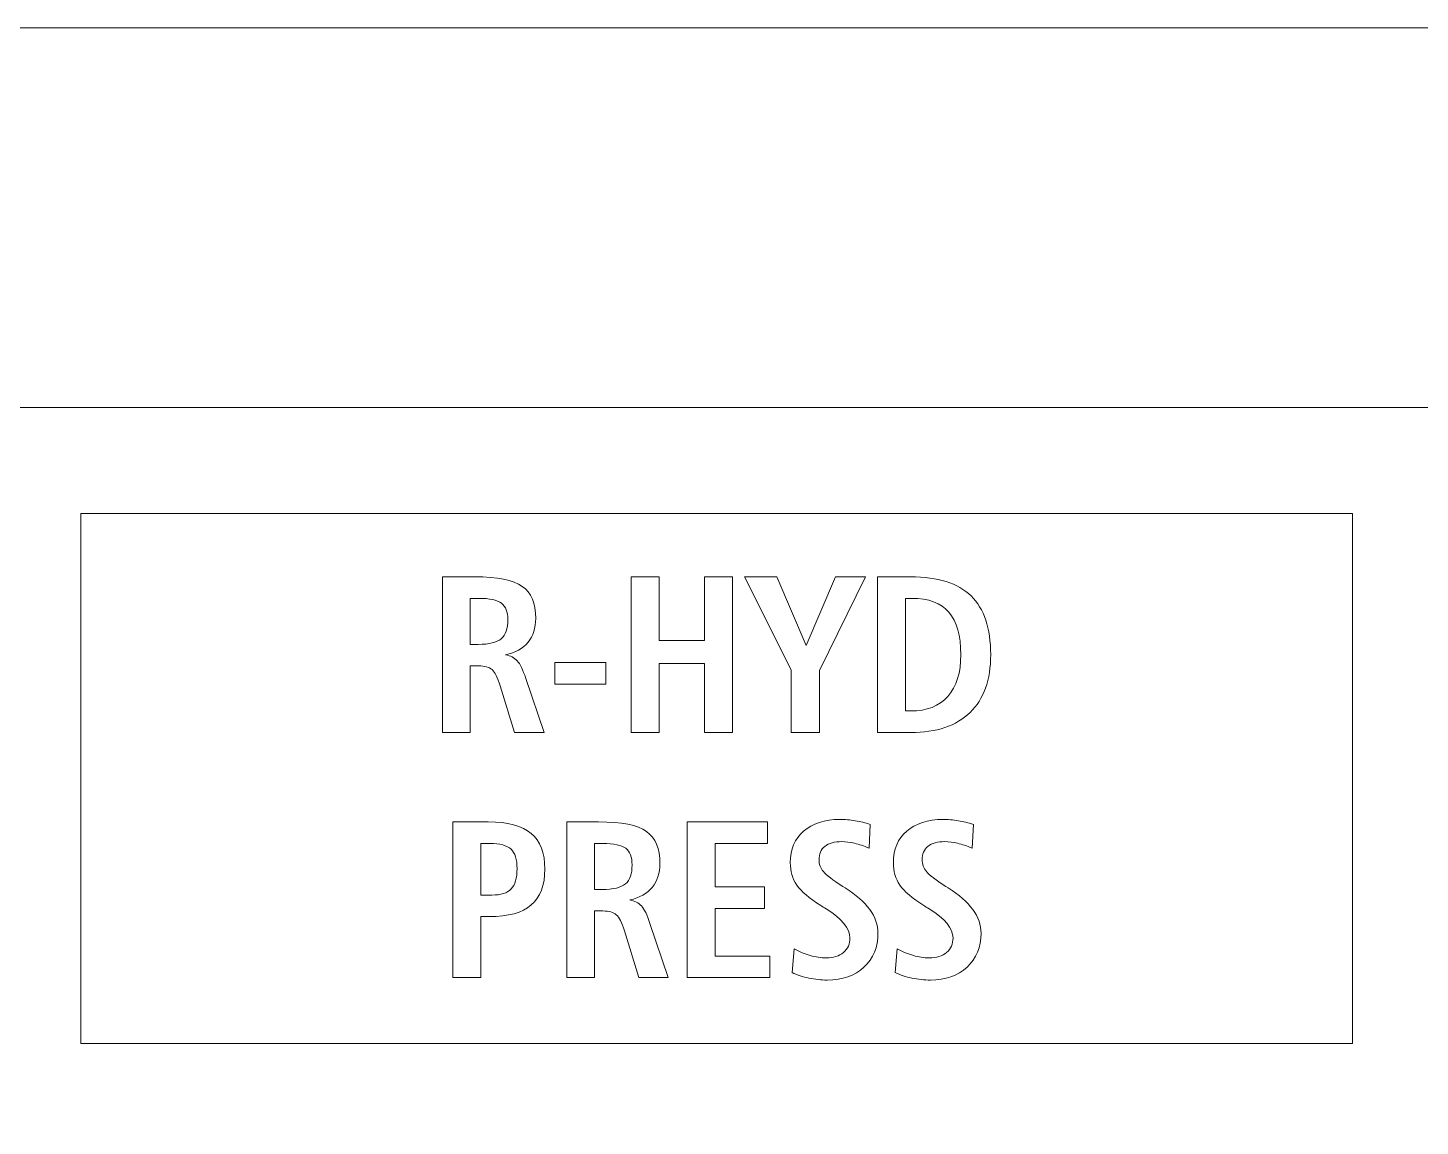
# Model space of a CAD drawing. Header units: millimetres. Extents: x -170 to 781, y -239 to -77.
# Drawn here: x 553.67 to 579.95, y -99.71 to -78.99 of the extents above; entities that cross this region are included whole.
import ezdxf

# ---------------------------------------------------------------- set-up
doc = ezdxf.new("R2010")
doc.units = ezdxf.units.MM
doc.header["$MEASUREMENT"] = 0
for name, color, linetype in [('Cut', 7, 'Continuous'), ('Engrave', 7, 'Continuous'), ('Mask', 7, 'Continuous')]:
    doc.layers.add(name, color=color, linetype=linetype)

msp = doc.modelspace()

# ---------------------------------------------------------------- linework, layer by layer
at = {"layer": 'Cut', "color": 250, "lineweight": 9}
msp.add_open_spline([(625.8935, -133.0419), (625.8935, -133.0419), (625.8935, -185.2646), (625.8935, -185.2646), (625.8935, -185.2646), (625.8935, -185.2654), (625.8935, -185.2661), (625.8935, -185.2669), (625.8935, -185.2669), (625.8935, -185.2669), (625.8935, -189.7544), (625.8935, -189.7544), (625.8935, -189.7544), (625.8935, -189.7544), (625.8935, -204.7521), (625.8935, -204.7521), (625.8935, -204.7521), (625.8935, -204.7529), (625.8935, -204.7536), (625.8935, -204.7544), (625.8935, -204.7544), (625.8935, -204.7544), (625.8935, -211.5419), (625.8935, -211.5419), (625.8935, -211.5419), (625.8935, -211.5419), (625.8935, -218.3294), (625.8935, -218.3294), (625.8935, -218.3294), (625.8933, -218.7274), (625.7349, -219.1091), (625.4532, -219.3904), (625.4532, -219.3904), (625.1716, -219.6717), (624.7916, -219.8296), (624.3935, -219.8294), (624.3935, -219.8294), (624.3935, -219.8294), (621.931, -219.8294), (621.931, -219.8294), (621.931, -219.8294), (619.7874, -219.8294), (617.8067, -220.973), (616.7349, -222.8294), (616.7349, -222.8294), (615.6631, -224.6858), (615.6631, -226.973), (616.7349, -228.8294), (616.7349, -228.8294), (617.8067, -230.6858), (619.7874, -231.8294), (621.931, -231.8294), (621.931, -231.8294), (621.931, -231.8294), (624.3935, -231.8294), (624.3935, -231.8294), (624.3935, -231.8294), (624.7916, -231.8296), (625.1733, -231.988), (625.4546, -232.2697), (625.4546, -232.2697), (625.7359, -232.5513), (625.8938, -232.9313), (625.8935, -233.3294), (625.8935, -233.3294), (625.8935, -233.3294), (625.8935, -237.8169), (625.8935, -237.8169), (625.8935, -237.8169), (625.8933, -238.2149), (625.7349, -238.5966), (625.4532, -238.8779), (625.4532, -238.8779), (625.1716, -239.1592), (624.7916, -239.3171), (624.3935, -239.3169), (624.3935, -239.3169), (624.3935, -239.3169), (482.9435, -239.3169), (482.9435, -239.3169), (482.9435, -239.3169), (482.5455, -239.3166), (482.1638, -239.1582), (481.8825, -238.8766), (481.8825, -238.8766), (481.6012, -238.5949), (481.4433, -238.2149), (481.4435, -237.8169), (481.4435, -237.8169), (481.4435, -237.8169), (481.4435, -233.3294), (481.4435, -233.3294), (481.4435, -233.3294), (481.4438, -232.9313), (481.6022, -232.5496), (481.8838, -232.2683), (481.8838, -232.2683), (482.1655, -231.987), (482.5455, -231.8291), (482.9435, -231.8294), (482.9435, -231.8294), (482.9435, -231.8294), (485.406, -231.8294), (485.406, -231.8294), (485.406, -231.8294), (487.5496, -231.8294), (489.5304, -230.6858), (490.6022, -228.8294), (490.6022, -228.8294), (491.674, -226.973), (491.674, -224.6858), (490.6022, -222.8294), (490.6022, -222.8294), (489.5304, -220.973), (487.5496, -219.8294), (485.406, -219.8294), (485.406, -219.8294), (485.406, -219.8294), (482.9435, -219.8294), (482.9435, -219.8294), (482.9435, -219.8294), (482.5455, -219.8291), (482.1638, -219.6707), (481.8825, -219.3891), (481.8825, -219.3891), (481.6012, -219.1074), (481.4433, -218.7274), (481.4435, -218.3294), (481.4435, -218.3294), (481.4435, -218.3294), (481.4435, -211.5419), (481.4435, -211.5419), (481.4435, -211.5419), (481.4435, -211.5419), (481.4435, -204.7544), (481.4435, -204.7544), (481.4435, -204.7544), (481.4435, -204.7544), (481.4435, -189.7559), (481.4435, -189.7559), (481.4435, -189.7559), (481.4435, -189.7554), (481.4435, -189.7549), (481.4435, -189.7544), (481.4435, -189.7544), (481.4435, -189.7544), (481.4435, -185.2669), (481.4435, -185.2669), (481.4435, -185.2669), (481.4435, -185.2669), (481.4435, -133.0434), (481.4435, -133.0434), (481.4435, -133.0434), (481.4435, -133.0429), (481.4435, -133.0424), (481.4435, -133.0419), (481.4435, -133.0419), (481.4435, -133.0419), (481.4435, -128.5544), (481.4435, -128.5544), (481.4435, -128.5544), (481.4435, -128.5544), (481.4435, -113.5559), (481.4435, -113.5559), (481.4435, -113.5559), (481.4435, -113.5554), (481.4435, -113.5549), (481.4435, -113.5544), (481.4435, -113.5544), (481.4435, -113.5544), (481.4435, -106.7669), (481.4435, -106.7669), (481.4435, -106.7669), (481.4435, -106.7669), (481.4435, -99.9794), (481.4435, -99.9794), (481.4435, -99.9794), (481.4438, -99.5813), (481.6022, -99.1996), (481.8838, -98.9183), (481.8838, -98.9183), (482.1655, -98.637), (482.5455, -98.4791), (482.9435, -98.4794), (482.9435, -98.4794), (482.9435, -98.4794), (485.406, -98.4794), (485.406, -98.4794), (485.406, -98.4794), (487.5496, -98.4794), (489.5304, -97.3358), (490.6022, -95.4794), (490.6022, -95.4794), (491.674, -93.623), (491.674, -91.3358), (490.6022, -89.4794), (490.6022, -89.4794), (489.5304, -87.623), (487.5496, -86.4794), (485.406, -86.4794), (485.406, -86.4794), (485.406, -86.4794), (482.9435, -86.4794), (482.9435, -86.4794), (482.9435, -86.4794), (482.5455, -86.4791), (482.1638, -86.3207), (481.8825, -86.0391), (481.8825, -86.0391), (481.6012, -85.7574), (481.4433, -85.3774), (481.4435, -84.9794), (481.4435, -84.9794), (481.4435, -84.9794), (481.4435, -80.4919), (481.4435, -80.4919), (481.4435, -80.4919), (481.4438, -80.0938), (481.6022, -79.7121), (481.8838, -79.4308), (481.8838, -79.4308), (482.1655, -79.1495), (482.5455, -78.9916), (482.9435, -78.9919), (482.9435, -78.9919), (482.9435, -78.9919), (624.3935, -78.9919), (624.3935, -78.9919), (624.3935, -78.9919), (624.7916, -78.9921), (625.1733, -79.1505), (625.4546, -79.4322), (625.4546, -79.4322), (625.7359, -79.7138), (625.8938, -80.0938), (625.8935, -80.4919), (625.8935, -80.4919), (625.8935, -80.4919), (625.8935, -84.9794), (625.8935, -84.9794), (625.8935, -84.9794), (625.8933, -85.3774), (625.7349, -85.7591), (625.4532, -86.0404), (625.4532, -86.0404), (625.1716, -86.3217), (624.7916, -86.4796), (624.3935, -86.4794), (624.3935, -86.4794), (624.3935, -86.4794), (621.931, -86.4794), (621.931, -86.4794), (621.931, -86.4794), (619.7874, -86.4794), (617.8067, -87.623), (616.7349, -89.4794), (616.7349, -89.4794), (615.6631, -91.3358), (615.6631, -93.623), (616.7349, -95.4794), (616.7349, -95.4794), (617.8067, -97.3358), (619.7874, -98.4794), (621.931, -98.4794), (621.931, -98.4794), (621.931, -98.4794), (624.3935, -98.4794), (624.3935, -98.4794), (624.3935, -98.4794), (624.7916, -98.4796), (625.1733, -98.638), (625.4546, -98.9197), (625.4546, -98.9197), (625.7359, -99.2013), (625.8938, -99.5813), (625.8935, -99.9794), (625.8935, -99.9794), (625.8935, -99.9794), (625.8935, -106.7669), (625.8935, -106.7669), (625.8935, -106.7669), (625.8935, -106.7669), (625.8935, -113.5544), (625.8935, -113.5544), (625.8935, -113.5544), (625.8935, -113.5544), (625.8935, -128.5521), (625.8935, -128.5521), (625.8935, -128.5521), (625.8935, -128.5529), (625.8935, -128.5536), (625.8935, -128.5544), (625.8935, -128.5544), (625.8935, -128.5544), (625.8935, -133.0419), (625.8935, -133.0419)], degree=3, knots=[0, 0, 0, 0, 0.0133333, 0.0133333, 0.0133333, 0.0133333, 0.0266667, 0.0266667, 0.0266667, 0.0266667, 0.04, 0.04, 0.04, 0.04, 0.0533333, 0.0533333, 0.0533333, 0.0533333, 0.0666667, 0.0666667, 0.0666667, 0.0666667, 0.08, 0.08, 0.08, 0.08, 0.0933333, 0.0933333, 0.0933333, 0.0933333, 0.1066667, 0.1066667, 0.1066667, 0.1066667, 0.12, 0.12, 0.12, 0.12, 0.1333333, 0.1333333, 0.1333333, 0.1333333, 0.1466667, 0.1466667, 0.1466667, 0.1466667, 0.16, 0.16, 0.16, 0.16, 0.1733333, 0.1733333, 0.1733333, 0.1733333, 0.1866667, 0.1866667, 0.1866667, 0.1866667, 0.2, 0.2, 0.2, 0.2, 0.2133333, 0.2133333, 0.2133333, 0.2133333, 0.2266667, 0.2266667, 0.2266667, 0.2266667, 0.24, 0.24, 0.24, 0.24, 0.2533333, 0.2533333, 0.2533333, 0.2533333, 0.2666667, 0.2666667, 0.2666667, 0.2666667, 0.28, 0.28, 0.28, 0.28, 0.2933333, 0.2933333, 0.2933333, 0.2933333, 0.3066667, 0.3066667, 0.3066667, 0.3066667, 0.32, 0.32, 0.32, 0.32, 0.3333333, 0.3333333, 0.3333333, 0.3333333, 0.3466667, 0.3466667, 0.3466667, 0.3466667, 0.36, 0.36, 0.36, 0.36, 0.3733333, 0.3733333, 0.3733333, 0.3733333, 0.3866667, 0.3866667, 0.3866667, 0.3866667, 0.4, 0.4, 0.4, 0.4, 0.4133333, 0.4133333, 0.4133333, 0.4133333, 0.4266667, 0.4266667, 0.4266667, 0.4266667, 0.44, 0.44, 0.44, 0.44, 0.4533333, 0.4533333, 0.4533333, 0.4533333, 0.4666667, 0.4666667, 0.4666667, 0.4666667, 0.48, 0.48, 0.48, 0.48, 0.4933333, 0.4933333, 0.4933333, 0.4933333, 0.5066667, 0.5066667, 0.5066667, 0.5066667, 0.52, 0.52, 0.52, 0.52, 0.5333333, 0.5333333, 0.5333333, 0.5333333, 0.5466667, 0.5466667, 0.5466667, 0.5466667, 0.56, 0.56, 0.56, 0.56, 0.5733333, 0.5733333, 0.5733333, 0.5733333, 0.5866667, 0.5866667, 0.5866667, 0.5866667, 0.6, 0.6, 0.6, 0.6, 0.6133333, 0.6133333, 0.6133333, 0.6133333, 0.6266667, 0.6266667, 0.6266667, 0.6266667, 0.64, 0.64, 0.64, 0.64, 0.6533333, 0.6533333, 0.6533333, 0.6533333, 0.6666667, 0.6666667, 0.6666667, 0.6666667, 0.68, 0.68, 0.68, 0.68, 0.6933333, 0.6933333, 0.6933333, 0.6933333, 0.7066667, 0.7066667, 0.7066667, 0.7066667, 0.72, 0.72, 0.72, 0.72, 0.7333333, 0.7333333, 0.7333333, 0.7333333, 0.7466667, 0.7466667, 0.7466667, 0.7466667, 0.76, 0.76, 0.76, 0.76, 0.7733333, 0.7733333, 0.7733333, 0.7733333, 0.7866667, 0.7866667, 0.7866667, 0.7866667, 0.8, 0.8, 0.8, 0.8, 0.8133333, 0.8133333, 0.8133333, 0.8133333, 0.8266667, 0.8266667, 0.8266667, 0.8266667, 0.84, 0.84, 0.84, 0.84, 0.8533333, 0.8533333, 0.8533333, 0.8533333, 0.8666667, 0.8666667, 0.8666667, 0.8666667, 0.88, 0.88, 0.88, 0.88, 0.8933333, 0.8933333, 0.8933333, 0.8933333, 0.9066667, 0.9066667, 0.9066667, 0.9066667, 0.92, 0.92, 0.92, 0.92, 0.9333333, 0.9333333, 0.9333333, 0.9333333, 0.9466667, 0.9466667, 0.9466667, 0.9466667, 0.96, 0.96, 0.96, 0.96, 0.9733333, 0.9733333, 0.9733333, 0.9733333, 1, 1, 1, 1], dxfattribs=at)
at = {"layer": 'Engrave', "color": 2, "lineweight": 9}
msp.add_lwpolyline([(500.6685, -232.1544), (606.6685, -232.1544), (606.6685, -86.1544), (500.6685, -86.1544), (500.6685, -232.1544)], close=True, dxfattribs=at)
at = {"layer": 'Engrave', "color": 240, "lineweight": 9}
for points, knots in [([(561.4964, -89.3498), (561.4964, -89.3498), (562.0975, -89.3498), (562.0975, -89.3498), (562.0975, -89.3498), (562.5314, -89.3498), (562.8327, -89.4098), (563.0006, -89.5297), (563.0006, -89.5297), (563.1692, -89.6496), (563.2532, -89.8507), (563.2532, -90.1337), (563.2532, -90.1337), (563.2532, -90.3171), (563.2052, -90.4674), (563.1093, -90.5845), (563.1093, -90.5845), (563.0133, -90.7016), (562.8715, -90.7806), (562.6852, -90.8223), (562.6852, -90.8223), (562.7776, -90.8385), (562.851, -90.8759), (562.9046, -90.9345), (562.9046, -90.9345), (562.959, -90.993), (563.0126, -91.1038), (563.0662, -91.2661), (563.0662, -91.2661), (563.0662, -91.2661), (563.4105, -92.2877), (563.4105, -92.2877), (563.4105, -92.2877), (563.4105, -92.2877), (562.8545, -92.2877), (562.8545, -92.2877), (562.8545, -92.2877), (562.8545, -92.2877), (562.5836, -91.4065), (562.5836, -91.4065), (562.5836, -91.4065), (562.5356, -91.2498), (562.4848, -91.1475), (562.4305, -91.101), (562.4305, -91.101), (562.3762, -91.0537), (562.2922, -91.0304), (562.1779, -91.0304), (562.1779, -91.0304), (562.1779, -91.0304), (562.0171, -91.0304), (562.0171, -91.0304), (562.0171, -91.0304), (562.0171, -91.0304), (562.0171, -92.2877), (562.0171, -92.2877), (562.0171, -92.2877), (562.0171, -92.2877), (561.4964, -92.2877), (561.4964, -92.2877), (561.4964, -92.2877), (561.4964, -92.2877), (561.4964, -89.3498), (561.4964, -89.3498)], [0, 0, 0, 0, 0.0588235, 0.0588235, 0.0588235, 0.0588235, 0.1176471, 0.1176471, 0.1176471, 0.1176471, 0.1764706, 0.1764706, 0.1764706, 0.1764706, 0.2352941, 0.2352941, 0.2352941, 0.2352941, 0.2941176, 0.2941176, 0.2941176, 0.2941176, 0.3529412, 0.3529412, 0.3529412, 0.3529412, 0.4117647, 0.4117647, 0.4117647, 0.4117647, 0.4705882, 0.4705882, 0.4705882, 0.4705882, 0.5294118, 0.5294118, 0.5294118, 0.5294118, 0.5882353, 0.5882353, 0.5882353, 0.5882353, 0.6470588, 0.6470588, 0.6470588, 0.6470588, 0.7058824, 0.7058824, 0.7058824, 0.7058824, 0.7647059, 0.7647059, 0.7647059, 0.7647059, 0.8235294, 0.8235294, 0.8235294, 0.8235294, 0.8823529, 0.8823529, 0.8823529, 0.8823529, 1, 1, 1, 1]), ([(565.0538, -89.3498), (565.0538, -89.3498), (565.5829, -89.3498), (565.5829, -89.3498), (565.5829, -89.3498), (565.5829, -89.3498), (565.5829, -90.552), (565.5829, -90.552), (565.5829, -90.552), (565.5829, -90.552), (566.4381, -90.552), (566.4381, -90.552), (566.4381, -90.552), (566.4381, -90.552), (566.4381, -89.3498), (566.4381, -89.3498), (566.4381, -89.3498), (566.4381, -89.3498), (566.9672, -89.3498), (566.9672, -89.3498), (566.9672, -89.3498), (566.9672, -89.3498), (566.9672, -92.2877), (566.9672, -92.2877), (566.9672, -92.2877), (566.9672, -92.2877), (566.4381, -92.2877), (566.4381, -92.2877), (566.4381, -92.2877), (566.4381, -92.2877), (566.4381, -90.9881), (566.4381, -90.9881), (566.4381, -90.9881), (566.4381, -90.9881), (565.5829, -90.9881), (565.5829, -90.9881), (565.5829, -90.9881), (565.5829, -90.9881), (565.5829, -92.2877), (565.5829, -92.2877), (565.5829, -92.2877), (565.5829, -92.2877), (565.0538, -92.2877), (565.0538, -92.2877), (565.0538, -92.2877), (565.0538, -92.2877), (565.0538, -89.3498), (565.0538, -89.3498)], [0, 0, 0, 0, 0.0769231, 0.0769231, 0.0769231, 0.0769231, 0.1538462, 0.1538462, 0.1538462, 0.1538462, 0.2307692, 0.2307692, 0.2307692, 0.2307692, 0.3076923, 0.3076923, 0.3076923, 0.3076923, 0.3846154, 0.3846154, 0.3846154, 0.3846154, 0.4615385, 0.4615385, 0.4615385, 0.4615385, 0.5384615, 0.5384615, 0.5384615, 0.5384615, 0.6153846, 0.6153846, 0.6153846, 0.6153846, 0.6923077, 0.6923077, 0.6923077, 0.6923077, 0.7692308, 0.7692308, 0.7692308, 0.7692308, 0.8461538, 0.8461538, 0.8461538, 0.8461538, 1, 1, 1, 1]), ([(567.1923, -89.3498), (567.1923, -89.3498), (567.8019, -89.3498), (567.8019, -89.3498), (567.8019, -89.3498), (567.8019, -89.3498), (568.3565, -90.6438), (568.3565, -90.6438), (568.3565, -90.6438), (568.3565, -90.6438), (568.9103, -89.3498), (568.9103, -89.3498), (568.9103, -89.3498), (568.9103, -89.3498), (569.4783, -89.3498), (569.4783, -89.3498), (569.4783, -89.3498), (569.4783, -89.3498), (568.6105, -91.1193), (568.6105, -91.1193), (568.6105, -91.1193), (568.6105, -91.1193), (568.6105, -92.2877), (568.6105, -92.2877), (568.6105, -92.2877), (568.6105, -92.2877), (568.0771, -92.2877), (568.0771, -92.2877), (568.0771, -92.2877), (568.0771, -92.2877), (568.0771, -91.1031), (568.0771, -91.1031), (568.0771, -91.1031), (568.0771, -91.1031), (567.1923, -89.3498), (567.1923, -89.3498)], [0, 0, 0, 0, 0.1, 0.1, 0.1, 0.1, 0.2, 0.2, 0.2, 0.2, 0.3, 0.3, 0.3, 0.3, 0.4, 0.4, 0.4, 0.4, 0.5, 0.5, 0.5, 0.5, 0.6, 0.6, 0.6, 0.6, 0.7, 0.7, 0.7, 0.7, 0.8, 0.8, 0.8, 0.8, 1, 1, 1, 1]), ([(569.7027, -89.3498), (569.7027, -89.3498), (570.3292, -89.3498), (570.3292, -89.3498), (570.3292, -89.3498), (570.8435, -89.3498), (571.2238, -89.4697), (571.4701, -89.7096), (571.4701, -89.7096), (571.717, -89.9495), (571.8405, -90.3185), (571.8405, -90.8173), (571.8405, -90.8173), (571.8405, -91.2943), (571.7107, -91.6591), (571.4517, -91.9102), (571.4517, -91.9102), (571.1928, -92.1621), (570.8181, -92.2877), (570.3292, -92.2877), (570.3292, -92.2877), (570.3292, -92.2877), (569.7027, -92.2877), (569.7027, -92.2877), (569.7027, -92.2877), (569.7027, -92.2877), (569.7027, -89.3498), (569.7027, -89.3498)], [0, 0, 0, 0, 0.125, 0.125, 0.125, 0.125, 0.25, 0.25, 0.25, 0.25, 0.375, 0.375, 0.375, 0.375, 0.5, 0.5, 0.5, 0.5, 0.625, 0.625, 0.625, 0.625, 0.75, 0.75, 0.75, 0.75, 1, 1, 1, 1]), ([(562.0171, -89.7562), (562.0171, -89.7562), (562.0171, -90.624), (562.0171, -90.624), (562.0171, -90.624), (562.0171, -90.624), (562.1652, -90.624), (562.1652, -90.624), (562.1652, -90.624), (562.3741, -90.624), (562.5201, -90.5887), (562.6034, -90.5189), (562.6034, -90.5189), (562.6866, -90.4483), (562.7283, -90.3284), (562.7283, -90.1591), (562.7283, -90.1591), (562.7283, -90.013), (562.688, -89.9093), (562.6076, -89.8479), (562.6076, -89.8479), (562.5272, -89.7865), (562.3839, -89.7562), (562.1779, -89.7562), (562.1779, -89.7562), (562.1779, -89.7562), (562.0171, -89.7562), (562.0171, -89.7562)], [0, 0, 0, 0, 0.125, 0.125, 0.125, 0.125, 0.25, 0.25, 0.25, 0.25, 0.375, 0.375, 0.375, 0.375, 0.5, 0.5, 0.5, 0.5, 0.625, 0.625, 0.625, 0.625, 0.75, 0.75, 0.75, 0.75, 1, 1, 1, 1]), ([(570.2318, -89.7562), (570.2318, -89.7562), (570.2318, -91.8813), (570.2318, -91.8813), (570.2318, -91.8813), (570.2318, -91.8813), (570.3334, -91.8813), (570.3334, -91.8813), (570.3334, -91.8813), (570.6354, -91.8813), (570.8682, -91.7896), (571.0319, -91.6054), (571.0319, -91.6054), (571.1956, -91.4213), (571.2775, -91.1588), (571.2775, -90.8187), (571.2775, -90.8187), (571.2775, -90.4589), (571.202, -90.1922), (571.051, -90.0179), (571.051, -90.0179), (570.8993, -89.8437), (570.6672, -89.7562), (570.3539, -89.7562), (570.3539, -89.7562), (570.3539, -89.7562), (570.2318, -89.7562), (570.2318, -89.7562)], [0, 0, 0, 0, 0.125, 0.125, 0.125, 0.125, 0.25, 0.25, 0.25, 0.25, 0.375, 0.375, 0.375, 0.375, 0.5, 0.5, 0.5, 0.5, 0.625, 0.625, 0.625, 0.625, 0.75, 0.75, 0.75, 0.75, 1, 1, 1, 1]), ([(563.6138, -90.9669), (563.6138, -90.9669), (564.579, -90.9669), (564.579, -90.9669), (564.579, -90.9669), (564.579, -90.9669), (564.579, -91.3733), (564.579, -91.3733), (564.579, -91.3733), (564.579, -91.3733), (563.6138, -91.3733), (563.6138, -91.3733), (563.6138, -91.3733), (563.6138, -91.3733), (563.6138, -90.9669), (563.6138, -90.9669)], [0, 0, 0, 0, 0.2, 0.2, 0.2, 0.2, 0.4, 0.4, 0.4, 0.4, 0.6, 0.6, 0.6, 0.6, 1, 1, 1, 1]), ([(561.6908, -93.9745), (561.6908, -93.9745), (562.3589, -93.9745), (562.3589, -93.9745), (562.3589, -93.9745), (562.7258, -93.9745), (562.9953, -94.0465), (563.1675, -94.1904), (563.1675, -94.1904), (563.3403, -94.3343), (563.4264, -94.5587), (563.4264, -94.8635), (563.4264, -94.8635), (563.4264, -95.1683), (563.341, -95.3941), (563.1696, -95.5408), (563.1696, -95.5408), (562.9989, -95.6876), (562.7357, -95.7609), (562.3794, -95.7609), (562.3794, -95.7609), (562.3794, -95.7609), (562.2199, -95.7609), (562.2199, -95.7609), (562.2199, -95.7609), (562.2199, -95.7609), (562.2199, -96.9124), (562.2199, -96.9124), (562.2199, -96.9124), (562.2199, -96.9124), (561.6908, -96.9124), (561.6908, -96.9124), (561.6908, -96.9124), (561.6908, -96.9124), (561.6908, -93.9745), (561.6908, -93.9745)], [0, 0, 0, 0, 0.1, 0.1, 0.1, 0.1, 0.2, 0.2, 0.2, 0.2, 0.3, 0.3, 0.3, 0.3, 0.4, 0.4, 0.4, 0.4, 0.5, 0.5, 0.5, 0.5, 0.6, 0.6, 0.6, 0.6, 0.7, 0.7, 0.7, 0.7, 0.8, 0.8, 0.8, 0.8, 1, 1, 1, 1]), ([(563.8406, -93.9745), (563.8406, -93.9745), (564.4417, -93.9745), (564.4417, -93.9745), (564.4417, -93.9745), (564.8756, -93.9745), (565.1769, -94.0345), (565.3448, -94.1544), (565.3448, -94.1544), (565.5134, -94.2743), (565.5974, -94.4754), (565.5974, -94.7584), (565.5974, -94.7584), (565.5974, -94.9418), (565.5494, -95.0921), (565.4535, -95.2092), (565.4535, -95.2092), (565.3575, -95.3263), (565.2157, -95.4053), (565.0294, -95.447), (565.0294, -95.447), (565.1218, -95.4632), (565.1952, -95.5006), (565.2488, -95.5592), (565.2488, -95.5592), (565.3032, -95.6177), (565.3568, -95.7285), (565.4104, -95.8908), (565.4104, -95.8908), (565.4104, -95.8908), (565.7547, -96.9124), (565.7547, -96.9124), (565.7547, -96.9124), (565.7547, -96.9124), (565.1987, -96.9124), (565.1987, -96.9124), (565.1987, -96.9124), (565.1987, -96.9124), (564.9278, -96.0312), (564.9278, -96.0312), (564.9278, -96.0312), (564.8798, -95.8745), (564.829, -95.7722), (564.7747, -95.7257), (564.7747, -95.7257), (564.7204, -95.6784), (564.6364, -95.6551), (564.5221, -95.6551), (564.5221, -95.6551), (564.5221, -95.6551), (564.3613, -95.6551), (564.3613, -95.6551), (564.3613, -95.6551), (564.3613, -95.6551), (564.3613, -96.9124), (564.3613, -96.9124), (564.3613, -96.9124), (564.3613, -96.9124), (563.8406, -96.9124), (563.8406, -96.9124), (563.8406, -96.9124), (563.8406, -96.9124), (563.8406, -93.9745), (563.8406, -93.9745)], [0, 0, 0, 0, 0.0588235, 0.0588235, 0.0588235, 0.0588235, 0.1176471, 0.1176471, 0.1176471, 0.1176471, 0.1764706, 0.1764706, 0.1764706, 0.1764706, 0.2352941, 0.2352941, 0.2352941, 0.2352941, 0.2941176, 0.2941176, 0.2941176, 0.2941176, 0.3529412, 0.3529412, 0.3529412, 0.3529412, 0.4117647, 0.4117647, 0.4117647, 0.4117647, 0.4705882, 0.4705882, 0.4705882, 0.4705882, 0.5294118, 0.5294118, 0.5294118, 0.5294118, 0.5882353, 0.5882353, 0.5882353, 0.5882353, 0.6470588, 0.6470588, 0.6470588, 0.6470588, 0.7058824, 0.7058824, 0.7058824, 0.7058824, 0.7647059, 0.7647059, 0.7647059, 0.7647059, 0.8235294, 0.8235294, 0.8235294, 0.8235294, 0.8823529, 0.8823529, 0.8823529, 0.8823529, 1, 1, 1, 1]), ([(566.1104, -93.9745), (566.1104, -93.9745), (567.6259, -93.9745), (567.6259, -93.9745), (567.6259, -93.9745), (567.6259, -93.9745), (567.6259, -94.3809), (567.6259, -94.3809), (567.6259, -94.3809), (567.6259, -94.3809), (566.6395, -94.3809), (566.6395, -94.3809), (566.6395, -94.3809), (566.6395, -94.3809), (566.6395, -95.2021), (566.6395, -95.2021), (566.6395, -95.2021), (566.6395, -95.2021), (567.5709, -95.2021), (567.5709, -95.2021), (567.5709, -95.2021), (567.5709, -95.2021), (567.5709, -95.6085), (567.5709, -95.6085), (567.5709, -95.6085), (567.5709, -95.6085), (566.6395, -95.6085), (566.6395, -95.6085), (566.6395, -95.6085), (566.6395, -95.6085), (566.6395, -96.506), (566.6395, -96.506), (566.6395, -96.506), (566.6395, -96.506), (567.6725, -96.506), (567.6725, -96.506), (567.6725, -96.506), (567.6725, -96.506), (567.6725, -96.9124), (567.6725, -96.9124), (567.6725, -96.9124), (567.6725, -96.9124), (566.1104, -96.9124), (566.1104, -96.9124), (566.1104, -96.9124), (566.1104, -96.9124), (566.1104, -93.9745), (566.1104, -93.9745)], [0, 0, 0, 0, 0.0769231, 0.0769231, 0.0769231, 0.0769231, 0.1538462, 0.1538462, 0.1538462, 0.1538462, 0.2307692, 0.2307692, 0.2307692, 0.2307692, 0.3076923, 0.3076923, 0.3076923, 0.3076923, 0.3846154, 0.3846154, 0.3846154, 0.3846154, 0.4615385, 0.4615385, 0.4615385, 0.4615385, 0.5384615, 0.5384615, 0.5384615, 0.5384615, 0.6153846, 0.6153846, 0.6153846, 0.6153846, 0.6923077, 0.6923077, 0.6923077, 0.6923077, 0.7692308, 0.7692308, 0.7692308, 0.7692308, 0.8461538, 0.8461538, 0.8461538, 0.8461538, 1, 1, 1, 1]), ([(569.569, -94.0211), (569.569, -94.0211), (569.5443, -94.4691), (569.5443, -94.4691), (569.5443, -94.4691), (569.4477, -94.4289), (569.3566, -94.3985), (569.2713, -94.3781), (569.2713, -94.3781), (569.1859, -94.3576), (569.1062, -94.347), (569.0321, -94.347), (569.0321, -94.347), (568.8931, -94.347), (568.7859, -94.3767), (568.7118, -94.4359), (568.7118, -94.4359), (568.6377, -94.4952), (568.6003, -94.5799), (568.6003, -94.6899), (568.6003, -94.6899), (568.6003, -94.7711), (568.6278, -94.8451), (568.6821, -94.9115), (568.6821, -94.9115), (568.7365, -94.9771), (568.8592, -95.0702), (569.0504, -95.1902), (569.0504, -95.1902), (569.0504, -95.1902), (569.0935, -95.217), (569.0935, -95.217), (569.0935, -95.217), (569.5069, -95.4801), (569.7137, -95.7652), (569.7137, -96.0728), (569.7137, -96.0728), (569.7137, -96.3367), (569.6255, -96.5512), (569.4491, -96.7141), (569.4491, -96.7141), (569.2727, -96.8771), (569.042, -96.959), (568.7569, -96.959), (568.7569, -96.959), (568.6398, -96.959), (568.5234, -96.9463), (568.4084, -96.9216), (568.4084, -96.9216), (568.2934, -96.8969), (568.1883, -96.8623), (568.0916, -96.8186), (568.0916, -96.8186), (568.0916, -96.8186), (568.1311, -96.3663), (568.1311, -96.3663), (568.1311, -96.3663), (568.2341, -96.4242), (568.3357, -96.4672), (568.4359, -96.4961), (568.4359, -96.4961), (568.5354, -96.5251), (568.6342, -96.5399), (568.7322, -96.5399), (568.7322, -96.5399), (568.8712, -96.5399), (568.9813, -96.506), (569.0624, -96.4376), (569.0624, -96.4376), (569.1436, -96.3691), (569.1845, -96.2781), (569.1845, -96.1638), (569.1845, -96.1638), (569.1845, -95.9846), (569.0342, -95.8019), (568.7343, -95.6163), (568.7343, -95.6163), (568.6906, -95.5888), (568.6574, -95.5676), (568.6356, -95.5542), (568.6356, -95.5542), (568.4133, -95.4138), (568.2616, -95.284), (568.1805, -95.1648), (568.1805, -95.1648), (568.0994, -95.0455), (568.0584, -94.9037), (568.0584, -94.74), (568.0584, -94.74), (568.0584, -94.4917), (568.1424, -94.2948), (568.3103, -94.1481), (568.3103, -94.1481), (568.4782, -94.0013), (568.7068, -93.9279), (568.9947, -93.9279), (568.9947, -93.9279), (569.0892, -93.9279), (569.1859, -93.9357), (569.2826, -93.9519), (569.2826, -93.9519), (569.3799, -93.9674), (569.4752, -93.9907), (569.569, -94.0211)], [0, 0, 0, 0, 0.037037, 0.037037, 0.037037, 0.037037, 0.0740741, 0.0740741, 0.0740741, 0.0740741, 0.1111111, 0.1111111, 0.1111111, 0.1111111, 0.1481481, 0.1481481, 0.1481481, 0.1481481, 0.1851852, 0.1851852, 0.1851852, 0.1851852, 0.2222222, 0.2222222, 0.2222222, 0.2222222, 0.2592593, 0.2592593, 0.2592593, 0.2592593, 0.2962963, 0.2962963, 0.2962963, 0.2962963, 0.3333333, 0.3333333, 0.3333333, 0.3333333, 0.3703704, 0.3703704, 0.3703704, 0.3703704, 0.4074074, 0.4074074, 0.4074074, 0.4074074, 0.4444444, 0.4444444, 0.4444444, 0.4444444, 0.4814815, 0.4814815, 0.4814815, 0.4814815, 0.5185185, 0.5185185, 0.5185185, 0.5185185, 0.5555556, 0.5555556, 0.5555556, 0.5555556, 0.5925926, 0.5925926, 0.5925926, 0.5925926, 0.6296296, 0.6296296, 0.6296296, 0.6296296, 0.6666667, 0.6666667, 0.6666667, 0.6666667, 0.7037037, 0.7037037, 0.7037037, 0.7037037, 0.7407407, 0.7407407, 0.7407407, 0.7407407, 0.7777778, 0.7777778, 0.7777778, 0.7777778, 0.8148148, 0.8148148, 0.8148148, 0.8148148, 0.8518519, 0.8518519, 0.8518519, 0.8518519, 0.8888889, 0.8888889, 0.8888889, 0.8888889, 0.9259259, 0.9259259, 0.9259259, 0.9259259, 1, 1, 1, 1]), ([(571.5142, -94.0211), (571.5142, -94.0211), (571.4895, -94.4691), (571.4895, -94.4691), (571.4895, -94.4691), (571.3929, -94.4289), (571.3018, -94.3985), (571.2165, -94.3781), (571.2165, -94.3781), (571.1311, -94.3576), (571.0514, -94.347), (570.9773, -94.347), (570.9773, -94.347), (570.8383, -94.347), (570.7311, -94.3767), (570.657, -94.4359), (570.657, -94.4359), (570.5829, -94.4952), (570.5455, -94.5799), (570.5455, -94.6899), (570.5455, -94.6899), (570.5455, -94.7711), (570.573, -94.8451), (570.6273, -94.9115), (570.6273, -94.9115), (570.6817, -94.9771), (570.8044, -95.0702), (570.9956, -95.1902), (570.9956, -95.1902), (570.9956, -95.1902), (571.0387, -95.217), (571.0387, -95.217), (571.0387, -95.217), (571.4521, -95.4801), (571.6589, -95.7652), (571.6589, -96.0728), (571.6589, -96.0728), (571.6589, -96.3367), (571.5707, -96.5512), (571.3943, -96.7141), (571.3943, -96.7141), (571.2179, -96.8771), (570.9872, -96.959), (570.7021, -96.959), (570.7021, -96.959), (570.585, -96.959), (570.4686, -96.9463), (570.3536, -96.9216), (570.3536, -96.9216), (570.2386, -96.8969), (570.1335, -96.8623), (570.0368, -96.8186), (570.0368, -96.8186), (570.0368, -96.8186), (570.0763, -96.3663), (570.0763, -96.3663), (570.0763, -96.3663), (570.1793, -96.4242), (570.2809, -96.4672), (570.3811, -96.4961), (570.3811, -96.4961), (570.4806, -96.5251), (570.5794, -96.5399), (570.6774, -96.5399), (570.6774, -96.5399), (570.8164, -96.5399), (570.9265, -96.506), (571.0076, -96.4376), (571.0076, -96.4376), (571.0888, -96.3691), (571.1297, -96.2781), (571.1297, -96.1638), (571.1297, -96.1638), (571.1297, -95.9846), (570.9794, -95.8019), (570.6795, -95.6163), (570.6795, -95.6163), (570.6358, -95.5888), (570.6026, -95.5676), (570.5808, -95.5542), (570.5808, -95.5542), (570.3585, -95.4138), (570.2068, -95.284), (570.1257, -95.1648), (570.1257, -95.1648), (570.0446, -95.0455), (570.0036, -94.9037), (570.0036, -94.74), (570.0036, -94.74), (570.0036, -94.4917), (570.0876, -94.2948), (570.2555, -94.1481), (570.2555, -94.1481), (570.4234, -94.0013), (570.652, -93.9279), (570.9399, -93.9279), (570.9399, -93.9279), (571.0344, -93.9279), (571.1311, -93.9357), (571.2278, -93.9519), (571.2278, -93.9519), (571.3251, -93.9674), (571.4204, -93.9907), (571.5142, -94.0211)], [0, 0, 0, 0, 0.037037, 0.037037, 0.037037, 0.037037, 0.0740741, 0.0740741, 0.0740741, 0.0740741, 0.1111111, 0.1111111, 0.1111111, 0.1111111, 0.1481481, 0.1481481, 0.1481481, 0.1481481, 0.1851852, 0.1851852, 0.1851852, 0.1851852, 0.2222222, 0.2222222, 0.2222222, 0.2222222, 0.2592593, 0.2592593, 0.2592593, 0.2592593, 0.2962963, 0.2962963, 0.2962963, 0.2962963, 0.3333333, 0.3333333, 0.3333333, 0.3333333, 0.3703704, 0.3703704, 0.3703704, 0.3703704, 0.4074074, 0.4074074, 0.4074074, 0.4074074, 0.4444444, 0.4444444, 0.4444444, 0.4444444, 0.4814815, 0.4814815, 0.4814815, 0.4814815, 0.5185185, 0.5185185, 0.5185185, 0.5185185, 0.5555556, 0.5555556, 0.5555556, 0.5555556, 0.5925926, 0.5925926, 0.5925926, 0.5925926, 0.6296296, 0.6296296, 0.6296296, 0.6296296, 0.6666667, 0.6666667, 0.6666667, 0.6666667, 0.7037037, 0.7037037, 0.7037037, 0.7037037, 0.7407407, 0.7407407, 0.7407407, 0.7407407, 0.7777778, 0.7777778, 0.7777778, 0.7777778, 0.8148148, 0.8148148, 0.8148148, 0.8148148, 0.8518519, 0.8518519, 0.8518519, 0.8518519, 0.8888889, 0.8888889, 0.8888889, 0.8888889, 0.9259259, 0.9259259, 0.9259259, 0.9259259, 1, 1, 1, 1]), ([(562.2199, -94.3809), (562.2199, -94.3809), (562.2199, -95.3545), (562.2199, -95.3545), (562.2199, -95.3545), (562.2199, -95.3545), (562.4231, -95.3545), (562.4231, -95.3545), (562.4231, -95.3545), (562.5953, -95.3545), (562.7188, -95.3164), (562.7914, -95.2395), (562.7914, -95.2395), (562.8648, -95.1633), (562.9015, -95.0356), (562.9015, -94.8564), (562.9015, -94.8564), (562.9015, -94.6843), (562.8634, -94.5615), (562.7879, -94.4895), (562.7879, -94.4895), (562.7117, -94.4169), (562.5783, -94.3809), (562.3878, -94.3809), (562.3878, -94.3809), (562.3878, -94.3809), (562.2199, -94.3809), (562.2199, -94.3809)], [0, 0, 0, 0, 0.125, 0.125, 0.125, 0.125, 0.25, 0.25, 0.25, 0.25, 0.375, 0.375, 0.375, 0.375, 0.5, 0.5, 0.5, 0.5, 0.625, 0.625, 0.625, 0.625, 0.75, 0.75, 0.75, 0.75, 1, 1, 1, 1]), ([(564.3613, -94.3809), (564.3613, -94.3809), (564.3613, -95.2487), (564.3613, -95.2487), (564.3613, -95.2487), (564.3613, -95.2487), (564.5094, -95.2487), (564.5094, -95.2487), (564.5094, -95.2487), (564.7183, -95.2487), (564.8643, -95.2134), (564.9476, -95.1436), (564.9476, -95.1436), (565.0308, -95.073), (565.0725, -94.9531), (565.0725, -94.7838), (565.0725, -94.7838), (565.0725, -94.6377), (565.0322, -94.534), (564.9518, -94.4726), (564.9518, -94.4726), (564.8714, -94.4112), (564.7281, -94.3809), (564.5221, -94.3809), (564.5221, -94.3809), (564.5221, -94.3809), (564.3613, -94.3809), (564.3613, -94.3809)], [0, 0, 0, 0, 0.125, 0.125, 0.125, 0.125, 0.25, 0.25, 0.25, 0.25, 0.375, 0.375, 0.375, 0.375, 0.5, 0.5, 0.5, 0.5, 0.625, 0.625, 0.625, 0.625, 0.75, 0.75, 0.75, 0.75, 1, 1, 1, 1])]:
    msp.add_open_spline(points, degree=3, knots=knots, dxfattribs=at)
at = {"layer": 'Mask', "color": 2, "lineweight": 9}
msp.add_open_spline([(554.6684, -88.1544), (554.6684, -88.1544), (578.6684, -88.1544), (578.6684, -88.1544), (578.6684, -88.1544), (578.6684, -88.1544), (578.6684, -98.1544), (578.6684, -98.1544), (578.6684, -98.1544), (578.6684, -98.1544), (554.6684, -98.1544), (554.6684, -98.1544), (554.6684, -98.1544), (554.6684, -98.1544), (554.6684, -88.1544), (554.6684, -88.1544)], degree=3, knots=[0, 0, 0, 0, 0.2, 0.2, 0.2, 0.2, 0.4, 0.4, 0.4, 0.4, 0.6, 0.6, 0.6, 0.6, 1, 1, 1, 1], dxfattribs=at)

doc.saveas('drawing.dxf')
